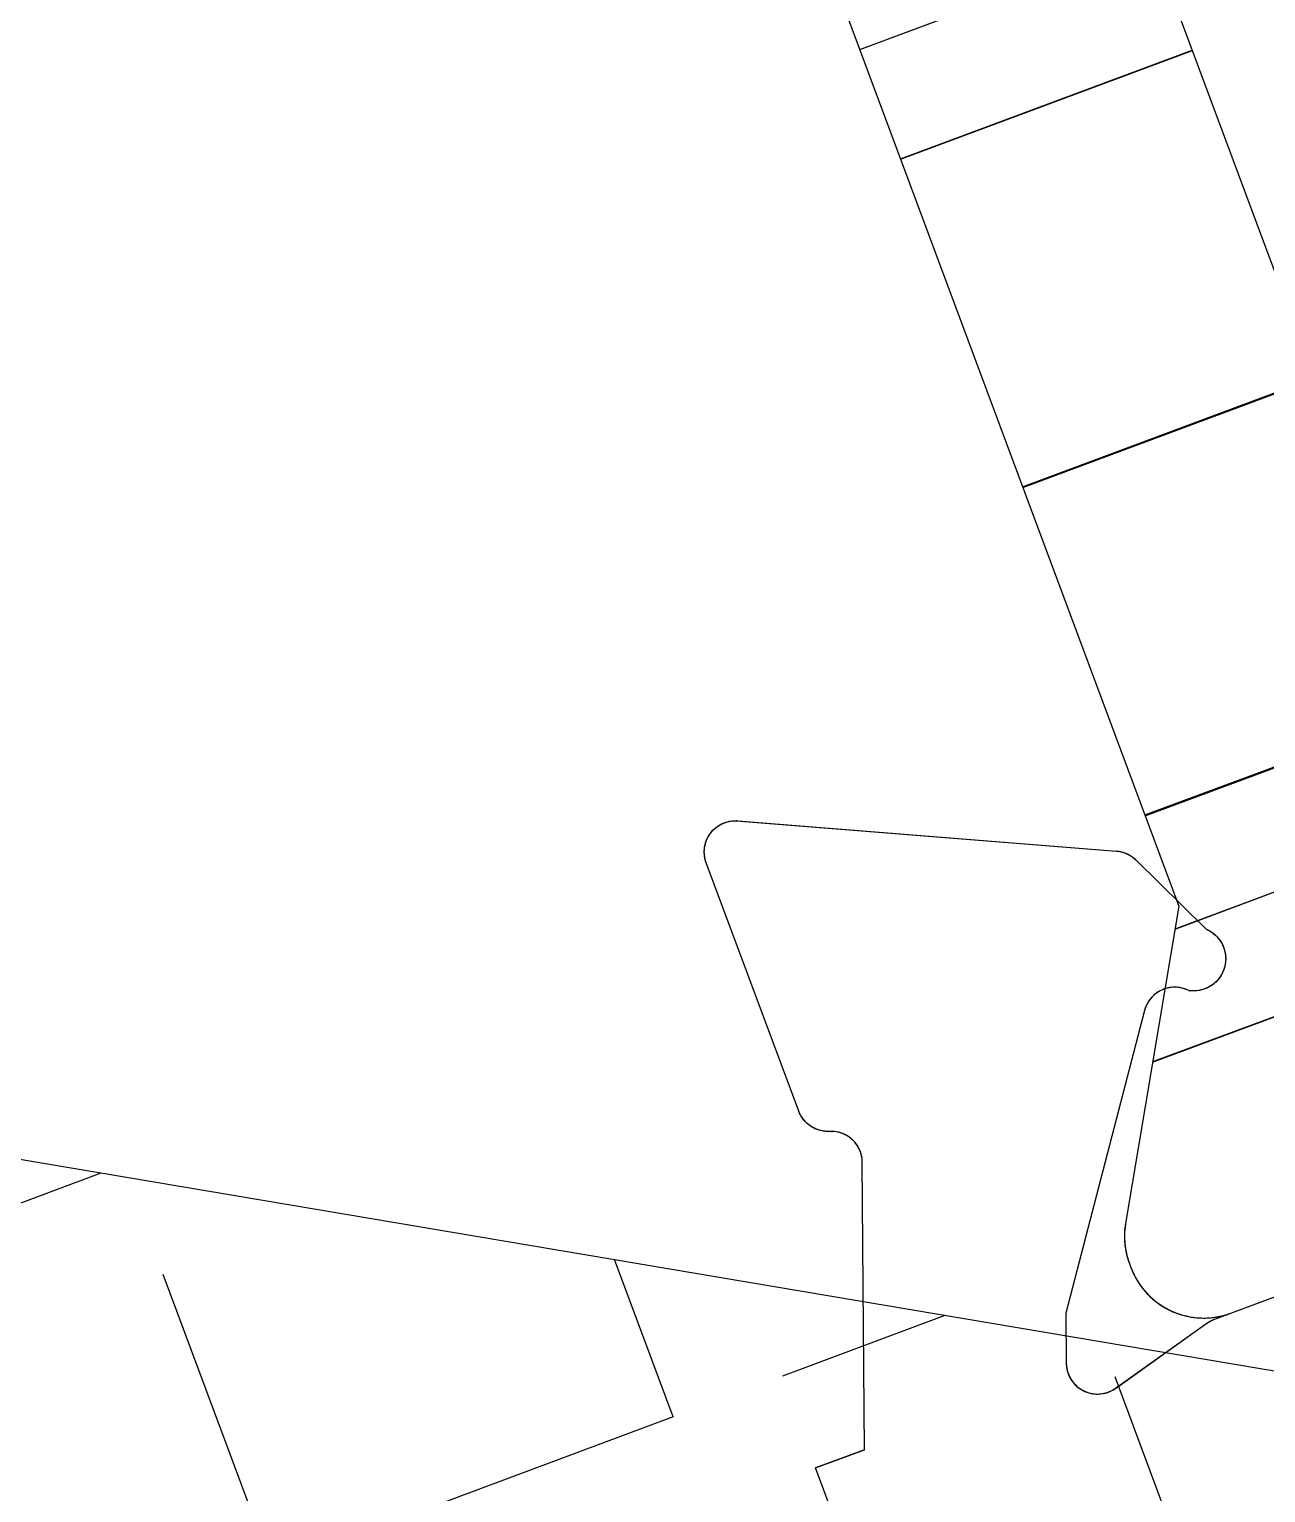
# Model space of a CAD drawing. Extents: x 12199666 to 24617114, y 1197707 to 2548648.
# Drawn here: x 12326513.16 to 12326521.1, y 1252702.95 to 1252712.35 of the extents above; entities that cross this region are included whole.
import ezdxf

# ---------------------------------------------------------------- set-up
doc = ezdxf.new("R2010")
doc.units = 0
doc.header["$LTSCALE"] = 10
doc.header["$MEASUREMENT"] = 0
doc.layers.add('TX-PLAN-T1-F11$0$_EDO-ALUMINIUM-SECTION', color=90, linetype='Continuous', lineweight=30)
for name, color, linetype in [('TX-PLAN-T1-F11$0$F-Alum', 4, 'Continuous'), ('TX-PLAN-T1-F11$0$F_MISC', 8, 'Continuous'), ('TX-PLAN-T1-F11$0$Hatch', 8, 'Continuous'), ('TX-PLAN-T1-F11$0$Hatch @ 1', 8, 'Continuous')]:
    doc.layers.add(name, color=color, linetype=linetype)

# ---------------------------------------------------------------- blocks, each defined once
blk = doc.blocks.new('TX-PLAN-T1-F11$0$A$C455C3A01-flat-3')
at = {"layer": 'TX-PLAN-T1-F11$0$Hatch @ 1'}
h = blk.add_hatch(dxfattribs=at)
h.set_pattern_fill('ACET-2D-M_SYNTHETIC-PISA', color=256, angle=3.877988115356716e-08, pattern_type=2)
h.set_pattern_definition([(90.00000003877987, (-33205.42495895415, -50428.68267056812), (-6.000000000000002, -4.061019290577003e-09), []), (90.00000003877987, (-33204.67495895415, -50428.68267056761), (-6.000000000000002, -4.061019290577003e-09), []), (90.00000003877987, (-33203.92495895415, -50428.6826705671), (-6.000000000000002, -4.061019290577003e-09), []), (90.00000003877987, (-33201.67495895415, -50428.68267056558), (-6.000000000000002, -4.061019290577003e-09), [])])
edge = h.paths.add_edge_path()
edge.add_line((-4.833974595538166, -1.000000003332389), (-6.62320507937693, -2.033012706437148))
edge.add_ellipse((-6.873205079682521, -1.600000004713365), major_axis=(0.0002120284116244875, 0.4999999550418579), ratio=0.9999999999999949, start_angle=180.024296706161, end_angle=210.0242967055074, ccw=False)
edge.add_line((-6.873205079333275, -2.100000004713365), (-6.899999998575367, -2.100000004727917))
edge.add_ellipse((-6.899999998924613, -1.600000004727917), major_axis=(0.0002120284116244875, 0.4999999550418579), ratio=0.9999999999999949, start_angle=90.02429670616112, end_angle=180.0242967061611, ccw=False)
edge.add_line((-7.399999998917338, -1.600000005069887), (-7.400000001085573, 1.599999994927202))
edge.add_ellipse((-6.900000001092849, 1.599999995269172), major_axis=(0.0002120284116244875, 0.4999999550418579), ratio=0.9999999999999949, start_angle=0.024296706161123893, end_angle=90.02429670616112, ccw=False)
edge.add_line((-6.900000001420267, 2.099999995269172), (-6.873205082178174, 2.099999995283724))
edge.add_ellipse((-6.873205081850756, 1.599999995291), major_axis=(0.0002120284116244875, 0.4999999550418579), ratio=0.9999999999999949, start_angle=330.0242967053823, end_angle=360.0242967053273, ccw=False)
edge.add_line((-6.623205082134518, 2.033012697349477), (-4.833974596891494, 0.9999999966676114))
edge.add_line((-4.833974596891494, 0.9999999966676114), (4.833974595538166, 1.000000003208697))
edge.add_line((4.833974595538166, 1.000000003215973), (6.62320507937693, 2.033012706320733))
edge.add_ellipse((6.873205079667969, 1.60000000459695), major_axis=(0.0002120284116244875, 0.4999999550418579), ratio=0.9999999999999949, start_angle=0.024296706161123893, end_angle=30.02429670550748, ccw=False)
edge.add_line((6.873205079333275, 2.10000000459695), (6.899999998575367, 2.100000004618778))
edge.add_ellipse((6.899999998910062, 1.600000004611502), major_axis=(0.0002120284116244875, 0.4999999550418579), ratio=0.9999999999999949, start_angle=270.0242966669742, end_angle=360.024296706161, ccw=False)
edge.add_line((7.399999998917338, 1.600000004953472), (7.400000001085573, -1.599999995043618))
edge.add_ellipse((6.900000001078297, -1.599999995385588), major_axis=(0.0002120284116244875, 0.4999999550418579), ratio=0.9999999999999949, start_angle=180.024296706161, end_angle=270.0242966669742, ccw=False)
edge.add_line((6.900000001420267, -2.099999995385588), (6.873205082178174, -2.09999999540014))
edge.add_ellipse((6.873205081828928, -1.599999995407416), major_axis=(0.0002120284116244875, 0.4999999550418579), ratio=0.9999999999999949, start_angle=150.0242967053824, end_angle=180.0242967053273, ccw=False)
edge.add_line((6.623205082134518, -2.033012697465892), (4.83397459689877, -0.9999999967840267))
edge.add_line((4.833974596891494, -0.9999999967840267), (-4.833974595538166, -1.000000003325113))
at = {"color": 8, "flags": 128}
blk.add_lwpolyline([(-4.833974595538166, -1.000000003376044), (4.833974596891494, -0.9999999968276825)], dxfattribs=at)
blk.add_lwpolyline([(4.833974595538166, 1.000000003172318), (-4.833974596891494, 0.9999999966239557), (-6.623205082134518, 2.033012697283993, 0.01488345138796456), (-6.649409689423919, 2.047119243674388, 0.03657129107553118), (-6.716942894410749, 2.074954865485779, 0.03475147934145148), (-6.784231776131492, 2.092020066840632, 0.02182096224813735), (-6.827454482488974, 2.097902478315518, 0.02280645263826249), (-6.872995399848151, 2.099999951264181, 0.0001048284200683037), (-6.873205082178174, 2.099999995247344), (-6.900000001427543, 2.099999995210965, 0.02269948334755301), (-6.94532885029912, 2.09794105139008, 0.02181961165260334), (-6.988553866365692, 2.092095730760775, 0.03475222994097658), (-7.055858695639472, 2.075087426463142, 0.03657229246194178), (-7.123417309652723, 2.047308285131294, 0.04398758776233343), (-7.198220983416832, 2.001328097518126, 0.05218554550672114), (-7.274851756454154, 1.930886926806124, 0.0824968902556027), (-7.361701898676984, 1.791914970555808, 0.09869862799964313), (-7.399999956905958, 1.600210187018092, 0.0001051280320767257), (-7.400000001085573, 1.599999994890823), (-7.399999998924613, -1.600000005128095, 0.09858998486909597)], format="xyb", dxfattribs=at)
blk = doc.blocks.new('TX-PLAN-T1-F11$0$A$C455C3A01-flat-7')
at = {"layer": 'TX-PLAN-T1-F11$0$Hatch @ 1'}
h = blk.add_hatch(dxfattribs=at)
h.set_pattern_fill('ACET-2D-M_SYNTHETIC-PISA', color=256, angle=3.883087180672344e-08, pattern_type=2)
h.set_pattern_definition([(90.00000003883086, (-33205.42495850848, -50428.68267071641), (-6.000000000000002, -4.06635901923624e-09), []), (90.00000003883086, (-33204.67495850848, -50428.6826707159), (-6.000000000000002, -4.06635901923624e-09), []), (90.00000003883086, (-33203.92495850848, -50428.68267071539), (-6.000000000000002, -4.06635901923624e-09), []), (90.00000003883086, (-33201.67495850848, -50428.68267071386), (-6.000000000000002, -4.06635901923624e-09), [])])
edge = h.paths.add_edge_path()
edge.add_line((-4.833974595509062, -1.000000003303285), (-6.623205079333275, -2.033012706400768))
edge.add_ellipse((-6.873205079624313, -1.600000004691537), major_axis=(0.09602971687854733, 0.490691648061329), ratio=0.9999999999860073, start_angle=191.0729948928688, end_angle=221.0729948922675, ccw=False)
edge.add_line((-6.873205079282343, -2.100000004676986), (-6.899999998524436, -2.100000004691537))
edge.add_ellipse((-6.899999998866406, -1.600000004713365), major_axis=(0.09602971687854733, 0.490691648061329), ratio=0.9999999999860073, start_angle=101.07299489340028, end_angle=191.0729948928688, ccw=False)
edge.add_line((-7.399999998851854, -1.600000005040783), (-7.400000001005537, 1.599999994956306))
edge.add_ellipse((-6.900000001020089, 1.599999995298276), major_axis=(0.09602971687854733, 0.490691648061329), ratio=0.9999999999860073, start_angle=11.072994893702628, end_angle=101.07299489340028, ccw=False)
edge.add_line((-6.900000001347507, 2.099999995298276), (-6.873205082105414, 2.099999995312828))
edge.add_ellipse((-6.873205081777996, 1.599999995312828), major_axis=(0.09602971687854733, 0.490691648061329), ratio=0.9999999999860073, start_angle=341.07299489324885, end_angle=371.0729948937025, ccw=False)
edge.add_line((-6.623205082069035, 2.033012697371305), (-4.833974596847838, 0.9999999966894393))
edge.add_line((-4.833974596847838, 0.9999999966967152), (4.833974595450854, 1.000000003252353))
edge.add_line((4.833974595450854, 1.000000003245077), (6.623205079267791, 2.033012706349837))
edge.add_ellipse((6.873205079544277, 1.600000004626054), major_axis=(0.09602971687854733, 0.490691648061329), ratio=0.9999999999860073, start_angle=11.072994893702628, end_angle=41.072994892572694, ccw=False)
edge.add_line((6.873205079216859, 2.100000004626054), (6.899999998458952, 2.100000004647882))
edge.add_ellipse((6.89999999878637, 1.600000004647882), major_axis=(0.09602971687854733, 0.490691648061329), ratio=0.9999999999860073, start_angle=281.07299485421345, end_angle=371.0729948937025, ccw=False)
edge.add_line((7.399999998793646, 1.600000004989852), (7.40000000094733, -1.599999995007238))
edge.add_ellipse((6.900000000940054, -1.599999995356484), major_axis=(0.09602971687854733, 0.490691648061329), ratio=0.9999999999860073, start_angle=191.0729948928688, end_angle=281.07299485421345, ccw=False)
edge.add_line((6.900000001282024, -2.099999995341932), (6.873205082039931, -2.099999995356484))
edge.add_ellipse((6.873205081697961, -1.599999995378312), major_axis=(0.09602971687854733, 0.490691648061329), ratio=0.9999999999860073, start_angle=161.07299489211, end_angle=191.0729948928688, ccw=False)
edge.add_line((6.623205082003551, -2.033012697422237), (4.833974596796907, -0.999999996747647))
edge.add_line((4.833974596789631, -0.9999999967549229), (-4.833974595509062, -1.000000003310561))
at = {"color": 8, "flags": 128}
blk.add_lwpolyline([(-4.833974595523614, -1.000000003317837), (4.833974596782355, -0.9999999967694748)], dxfattribs=at)
blk.add_lwpolyline([(4.833974595450854, 1.000000003230525), (-4.833974596855114, 0.9999999966821633), (-6.623205082076311, 2.033012697356753, 0.003228324131031072), (-6.628817371456535, 2.036204817646649, 0.03475147935317766), (-6.691588599613169, 2.065849169826834, 0.02182096239772175), (-6.732882833595795, 2.079905888851499, 0.02280645303967752), (-6.777177667667274, 2.090692094017868, 0.02280395189214688), (-6.822265851478733, 2.097398421938124, 0.0218209627677004), (-6.865812588453991, 2.099945343368745, 0.003696398265047463), (-6.873205082119966, 2.099999995312828), (-6.900000001376611, 2.099999995291, 0.03105091864805178), (-6.961922499067441, 2.096150783094345, 0.03657229244787204), (-7.033552575718204, 2.081833690455824, 0.04398758774384742), (-7.115781530133972, 2.05104138108436, 0.05218554549813796), (-7.204491500306176, 1.996591632698255, 0.08249689020261154), (-7.316364882863127, 1.876839813907281, 0.09869862791611704), (-7.390692001819843, 1.696027909754775, 0.04835176405450534), (-7.400000001005537, 1.599999994941754), (-7.39999999885913, -1.600000005069887, 0.05010523084630907)], format="xyb", dxfattribs=at)
blk = doc.blocks.new('TX-PLAN-T1-F11$0$A$C455C3A01-flat-11')
at = {"layer": 'TX-PLAN-T1-F11$0$Hatch @ 1'}
h = blk.add_hatch(dxfattribs=at)
h.set_pattern_fill('ACET-2D-M_SYNTHETIC-PISA', color=256, angle=3.897498910053585e-08, pattern_type=2)
h.set_pattern_definition([(90.00000003897499, (-33205.42495845535, -50428.6826705679), (-6.000000000000002, -4.081450946943785e-09), []), (90.00000003897499, (-33204.67495845535, -50428.68267056739), (-6.000000000000002, -4.081450946943785e-09), []), (90.00000003897499, (-33203.92495845535, -50428.68267056688), (-6.000000000000002, -4.081450946943785e-09), []), (90.00000003897499, (-33201.67495845535, -50428.68267056535), (-6.000000000000002, -4.081450946943785e-09), [])])
edge = h.paths.add_edge_path()
edge.add_line((-4.833974595465406, -1.000000003346941), (-6.623205079275067, -2.033012706458976))
edge.add_ellipse((-6.873205079551553, -1.600000004735193), major_axis=(-3.901019226759672e-06, 0.4999999999854481), ratio=0.9999999999848833, start_angle=179.9995530153119, end_angle=209.9995530150332, ccw=False)
edge.add_line((-6.873205079216859, -2.100000004735193), (-6.899999998458952, -2.100000004757021))
edge.add_ellipse((-6.899999998793646, -1.600000004749745), major_axis=(-3.901019226759672e-06, 0.4999999999854481), ratio=0.9999999999848833, start_angle=89.9995530153119, end_angle=179.9995530153119, ccw=False)
edge.add_line((-7.399999998793646, -1.600000005091715), (-7.400000000969158, 1.599999994905374))
edge.add_ellipse((-6.900000000969158, 1.599999995247344), major_axis=(-3.901019226759672e-06, 0.4999999999854481), ratio=0.9999999999848833, start_angle=359.9995530153119, end_angle=449.9995530153119, ccw=False)
edge.add_line((-6.900000001318404, 2.099999995247344), (-6.873205082076311, 2.099999995261896))
edge.add_ellipse((-6.873205081727065, 1.599999995269172), major_axis=(-3.901019226759672e-06, 0.4999999999854481), ratio=0.9999999999848833, start_angle=329.9995530152972, end_angle=359.9995530153119, ccw=False)
edge.add_line((-6.623205082039931, 2.033012697327649), (-4.83397459682601, 0.9999999966530595))
edge.add_line((-4.83397459682601, 0.9999999966530595), (4.83397459545813, 1.000000003230525))
edge.add_line((4.833974595465406, 1.000000003230525), (6.623205079275067, 2.033012706342561))
edge.add_ellipse((6.873205079566105, 1.600000004618778), major_axis=(-3.901019226759672e-06, 0.4999999999854481), ratio=0.9999999999848833, start_angle=359.9995530153119, end_angle=389.9995530157552, ccw=False)
edge.add_line((6.873205079224135, 2.100000004618778), (6.899999998466228, 2.100000004640606))
edge.add_ellipse((6.899999998808198, 1.60000000463333), major_axis=(-3.901019226759672e-06, 0.4999999999854481), ratio=0.9999999999848833, start_angle=269.999552976125, end_angle=359.9995530153119, ccw=False)
edge.add_line((7.399999998800922, 1.6000000049753), (7.400000000976434, -1.59999999502179))
edge.add_ellipse((6.900000000983709, -1.59999999536376), major_axis=(-3.901019226759672e-06, 0.4999999999854481), ratio=0.9999999999848833, start_angle=179.9995530153119, end_angle=269.999552976125, ccw=False)
edge.add_line((6.900000001325679, -2.09999999536376), (6.873205082083587, -2.099999995385588))
edge.add_ellipse((6.873205081741617, -1.599999995385588), major_axis=(-3.901019226759672e-06, 0.4999999999854481), ratio=0.9999999999848833, start_angle=149.9995530145751, end_angle=179.9995530153119, ccw=False)
edge.add_line((6.623205082039931, -2.033012697444065), (4.83397459682601, -0.9999999967694748))
edge.add_line((4.83397459682601, -0.9999999967694748), (-4.83397459545813, -1.000000003346941))
at = {"color": 8, "flags": 128}
blk.add_lwpolyline([(-4.833974595465406, -1.000000003390596), (4.83397459682601, -0.9999999968131306)], dxfattribs=at)
blk.add_lwpolyline([(4.833974595465406, 1.000000003186869), (-4.83397459682601, 0.9999999966094038), (-6.623205082025379, 2.033012697269442, 0.01499144065762038), (-6.649602802579466, 2.047215849976055, 0.03657129118726868), (-6.717148022340552, 2.075022304386948, 0.03475147922751571), (-6.784444267541403, 2.092058444854047, 0.02182096236737266), (-6.827669510239502, 2.097922189663223, 0.02280332763469329), (-6.873205082069035, 2.099999995225517), (-6.900000001296576, 2.099999995196413, 4.658767007316934e-06), (-6.900006248382851, 2.099999995152757, 0.02280395176035555), (-6.945543036155868, 2.097921507025603, 0.02182096247019134), (-6.988768190953124, 2.092057114285126, 0.034751479232456), (-7.056064180775138, 2.075019965064712, 0.0365712913126145), (-7.123608983725717, 2.047212498175213, 0.04398833936005513), (-7.198394149330852, 2.001199362355692, 0.05218479354723013), (-7.274993524042657, 1.930726253056491, 0.08249890374965518), (-7.361785635352135, 1.791713395512488, 0.09869454678752547), (-7.400000000961882, 1.599999994861719), (-7.39999999878637, -1.600000005149923, 2.536381218064446e-06)], format="xyb", dxfattribs=at)
blk = doc.blocks.new('TX-PLAN-T1-F11$0$A$C455C3A01-flat-12')
at = {"layer": 'TX-PLAN-T1-F11$0$Hatch @ 1'}
h = blk.add_hatch(dxfattribs=at)
h.set_pattern_fill('ACET-2D-M_SYNTHETIC-PISA', color=256, angle=3.902684486345635e-08, pattern_type=2)
h.set_pattern_definition([(90.00000003902684, (-33205.42495895736, -50428.68267052685), (-6.000000000000002, -4.086881269801832e-09), []), (90.00000003902684, (-33204.67495895736, -50428.68267052634), (-6.000000000000002, -4.086881269801832e-09), []), (90.00000003902684, (-33203.92495895736, -50428.68267052584), (-6.000000000000002, -4.086881269801832e-09), []), (90.00000003902684, (-33201.67495895736, -50428.6826705243), (-6.000000000000002, -4.086881269801832e-09), [])])
edge = h.paths.add_edge_path()
edge.add_line((-4.83397459556727, -1.000000003332389), (-6.623205079406034, -2.033012706437148))
edge.add_ellipse((-6.873205079711624, -1.600000004727917), major_axis=(-0.4639863081902149, 0.1863241954488331), ratio=0.9999999999994007, start_angle=111.8790434517233, end_angle=141.8790434522037, ccw=False)
edge.add_line((-6.873205079355102, -2.100000004713365), (-6.899999998597195, -2.100000004735193))
edge.add_ellipse((-6.899999998953717, -1.600000004742469), major_axis=(-0.4639863081902149, 0.1863241954488331), ratio=0.9999999999994007, start_angle=21.879043451747123, end_angle=111.8790434517233, ccw=False)
edge.add_line((-7.399999998939165, -1.600000005077163), (-7.400000001121953, 1.599999994919926))
edge.add_ellipse((-6.900000001136505, 1.599999995261896), major_axis=(-0.4639863081902149, 0.1863241954488331), ratio=0.9999999999994007, start_angle=291.8790434517233, end_angle=381.879043451747, ccw=False)
edge.add_line((-6.900000001456647, 2.099999995261896), (-6.873205082214554, 2.099999995276448))
edge.add_ellipse((-6.873205081894412, 1.599999995283724), major_axis=(-0.4639863081902149, 0.1863241954488331), ratio=0.9999999999994007, start_angle=261.87904345137827, end_angle=291.8790434517233, ccw=False)
edge.add_line((-6.623205082170898, 2.033012697342201), (-4.833974596927874, 0.9999999966676114))
edge.add_line((-4.833974596927874, 0.9999999966676114), (4.833974595501786, 1.000000003252353))
edge.add_line((4.833974595501786, 1.000000003259629), (6.623205079340551, 2.033012706371665))
edge.add_ellipse((6.873205079631589, 1.600000004647882), major_axis=(-0.4639863081902149, 0.1863241954488331), ratio=0.9999999999994007, start_angle=291.8790434517233, end_angle=321.8790434517868, ccw=False)
edge.add_line((6.873205079296895, 2.100000004647882), (6.899999998538988, 2.10000000466971))
edge.add_ellipse((6.899999998873682, 1.600000004662434), major_axis=(-0.4639863081902149, 0.1863241954488331), ratio=0.9999999999994007, start_angle=201.8790434125602, end_angle=291.8790434517233, ccw=False)
edge.add_line((7.399999998880958, 1.600000005004404), (7.400000001063745, -1.599999994992686))
edge.add_ellipse((6.900000001049193, -1.599999995341932), major_axis=(-0.4639863081902149, 0.1863241954488331), ratio=0.9999999999994007, start_angle=111.8790434517233, end_angle=201.8790434125602, ccw=False)
edge.add_line((6.900000001398439, -2.09999999532738), (6.873205082156346, -2.099999995349208))
edge.add_ellipse((6.873205081799824, -1.59999999536376), major_axis=(-0.4639863081902149, 0.1863241954488331), ratio=0.9999999999994007, start_angle=81.87904345096138, end_angle=111.8790434517233, ccw=False)
edge.add_line((6.62320508211269, -2.033012697407685), (4.833974596869666, -0.999999996740371))
edge.add_line((4.833974596869666, -0.999999996740371), (-4.833974595559994, -1.000000003325113))
at = {"color": 8, "flags": 128}
blk.add_lwpolyline([(-4.833974595574546, -1.000000003339665), (4.833974596855114, -0.9999999967549229)], dxfattribs=at)
blk.add_lwpolyline([(4.833974595487234, 1.000000003237801), (-4.833974596942426, 0.9999999966676114), (-6.623205082214554, 2.033012697334925, 0.03544945059595173), (-6.686881359557447, 2.063986493449192, 0.09575615220745022), (-6.873205082229106, 2.099999995283724), (-6.900000001507578, 2.099999995247344, 0.00291492608712481), (-6.905829706505756, 2.099966008623596, 0.08249638682187237), (-7.067167566041462, 2.071227122280106, 0.05218479353492291), (-7.161108993233938, 2.026406015676912, 0.04398833919090523), (-7.231676119321492, 1.974153643684986, 0.03657129109491938), (-7.282650773217028, 1.92183595757524, 0.03475147930612449), (-7.323538120239391, 1.865735694176692, 0.02182096228055723), (-7.345087627902103, 1.827809135815187, 0.02280645287404605), (-7.363987183736754, 1.786322013285826, 0.02280395155609901), (-7.379027950089949, 1.743290693280869, 0.02182096211280632), (-7.389694068602694, 1.700993659986125, 0.03475147912243394), (-7.398962339750142, 1.632196030295745, 0.01611055673912897), (-7.400000001136505, 1.599999994905374), (-7.399999998982821, -1.600000005113543, 0.0204495135880163)], format="xyb", dxfattribs=at)
blk = doc.blocks.new('TX-PLAN-T1-F11$0$A$C31F16DB5')
at = {"layer": 'TX-PLAN-T1-F11$0$F-Alum'}
for p, q in [((-243.346605087092, 352.9826327293003), (-243.5142918179481, 353.2728874408085)), ((-243.3466050891875, 352.9826327279325), (-243.5142918200436, 353.2728874396735))]:
    blk.add_line(p, q, dxfattribs=at)
blk.add_lwpolyline([(-243.5142918209749, 353.2728874390768), (-243.3466050903517, 352.9826327278743), (-241.5287835327181, 353.3036871558315, 0.09042479963819017), (-241.4615087254642, 353.3286393782064, 0.08249638684728511), (-241.4113789113908, 353.3708760245672, 0.05218730021225484), (-241.3878092446103, 353.4051989641039, 0.04398833915607414), (-241.3738236314821, 353.4374170858528, 0.03657129099841951), (-241.3666370140127, 353.4657374217959, 0.03475147909933694), (-241.3637010580132, 353.4933494212482, 0.02182096242517818), (-241.3638263199682, 353.5107974334269, 0.02280395177520047), (-241.3655815801321, 353.5289464313273, 0.008199721030765257), (-241.3666163244488, 353.535423636672), (-241.369685655387, 353.5528022983954, -0.008197884660471841), (-241.3707201917859, 353.5592780491888, -0.02280645333895119), (-241.372475686876, 353.577429031694, -0.02182096248659486), (-241.3726009024977, 353.5948770441637, -0.03475147944360003), (-241.3696648733894, 353.6224890358017, -0.03657129110440063), (-241.3624781807157, 353.6508093526963, -0.04398833919475374), (-241.3484924819059, 353.6830274373087, -0.05218479379952305), (-241.3249240216537, 353.7173487924329, -0.08249638668467076), (-241.2747945179435, 353.7595858070445, -0.002914929769674215), (-241.2727821750304, 353.7607640833476), (-239.7984519963356, 354.612518045923, -0.09575615207576031), (-239.7267117904703, 354.6373273821546, -0.09869862810394282), (-239.6486317775416, 354.6330488281264, -0.08249638669839479), (-239.5886746944598, 354.6065520218863, -0.05218479361514464), (-239.5564326359163, 354.580210469011, -0.0439883394988709), (-239.5339787839184, 354.5532025206076, -0.03657129109421047), (-239.5191437962203, 354.5280308692772, -0.03475398212233146), (-239.5085870227049, 354.5023460936818, -0.02181846057225409), (-239.503818366371, 354.4855639898333, -0.02280645300429013), (-239.5004170433822, 354.4676483282556, -0.01361792043321869), (-239.4991695679928, 354.456827683246), (-239.2859171285963, 352.0271559148414, -0.009183178579747167), (-239.2854093438218, 352.0198275619068, -0.02182096207530607), (-239.2852840818668, 352.0023795498009, -0.03475147885356218), (-239.2882200376334, 351.9747675503049, -0.03657129099351354), (-239.2954066551029, 351.9464472143909, -0.04398833927272496), (-239.3093922684639, 351.9142290925984, -0.02828754523387425), (-239.3212887555565, 351.8949995962203), (-239.6838928173966, 351.3768394198005, -0.02299325779834277), (-239.6890749283339, 351.3585178954554, -0.0439883392939321), (-239.7035589562001, 351.3251511662411, -0.05218730062407019), (-239.7279686880502, 351.2896045382977, -0.08249638659494564), (-239.7798853678833, 351.2458619598647, -0.09869610360641042), (-239.8562651322427, 351.2189484143191, -0.09869862802185071), (-239.9371286415699, 351.2233788998738, -0.08249890392663378), (-239.9992250599171, 351.2508209673861, -0.05218479339078182), (-240.032616438737, 351.2781016553809, -0.04398833932009662), (-240.0558706709853, 351.3060724681591, -0.03657129094663593), (-240.0712344401254, 351.3321415010751, -0.03475147912503285), (-240.082166827211, 351.3587399729322, -0.02182096215954326), (-240.0871060874051, 351.3761223186475, -0.02280395191154215), (-240.0906283212098, 351.3946746121537, -0.02280645317532762), (-240.0924463976844, 351.4134726565562, -0.007151789430430804), (-240.0926626628934, 351.4193937987902, 0.0322323098636646), (-240.0865434568113, 351.4444155061237, 0.03475147907698761), (-240.0836075008119, 351.4720275055906, 0.02182096255244789), (-240.0837327627669, 351.4894755177256, 0.02280395175900162), (-240.0854880229308, 351.5076245156697, 0.02280645302528524), (-240.0888893459196, 351.5255401772765, 0.02181846057674742), (-240.0936580022535, 351.5423222810814, 0.03475398214153423), (-240.1042147757689, 351.5680070566477, 0.03657129111041967), (-240.119049763467, 351.5931787080508, 0.04398833947937228), (-240.1415036156977, 351.6201866563815, 0.05218479360965077), (-240.1737456740084, 351.6465282092859, 0.0824963867176523), (-240.2337027570902, 351.6730250154969, 0.04115197832207823), (-240.2660991020239, 351.6785608842792), (-242.2675058249588, 351.853098120092), (-242.5828703860025, 351.7974000300919, 0.0904266514150837), (-242.6501464568282, 351.772447057886, 0.08249638679892307), (-242.7002759605384, 351.7302100432453, 0.05218479355241196), (-242.7238444207906, 351.6958886881648, 0.04398833918617257), (-242.7378301196004, 351.6636706035524, 0.03657129112562568), (-242.7450168122741, 351.6353502866286, 0.03475147935753965), (-242.7479528413824, 351.6077382949325, 0.02182096214072313), (-242.7478276257607, 351.5902902824919, 0.02280645292664427), (-242.7460721306707, 351.5721393000449, 0.02280395137710266), (-242.7426711383014, 351.5542256092622, 0.02182096237922828), (-242.7379018963984, 351.5374415946017, 0.03475147879590992), (-242.7273458213749, 351.5117586891893, 0.03657129097297641), (-242.7125109002664, 351.4865869984378, 0.04398833944081049), (-242.6900571197475, 351.4595789905461, 0.001044019748458897), (-242.6894676081574, 351.4589873424147), (-242.1801522277965, 350.9499563385207, -0.001043355610910179), (-242.1795630898996, 350.9493650671529, -0.04398833949654677), (-242.1571092379018, 350.9223571188077, -0.02044935022268635), (-242.1483569374977, 350.9085438596549), (-240.2969975559245, 347.7039623401533, 0.02044951264935528)], format="xyb", dxfattribs=at)
blk.add_lwpolyline([(-230.0547611694055, 323.978224132984), (-246.111949040016, 351.7721619853573), (-243.5142918174824, 353.2728874415507), (-243.3466050863935, 352.9826327294168)], dxfattribs=at)
at = {"layer": 'TX-PLAN-T1-F11$0$F-Alum', "flags": 128}
for points in [[(-243.3466050863935, 352.9826327292421), (-241.5287835285271, 353.3036871571849, 0.007804942863163478), (-241.522652809901, 353.3048688974695, 0.03475147954296792), (-241.4959323456715, 353.3124226476239, 0.02182096246988041), (-241.4797849419265, 353.31903401406, 0.02280395130406324), (-241.4635937064158, 353.3274191771516, 0.02280645284792555), (-241.4482317922375, 353.3372452406211, 0.02181846145208325), (-241.4344309644512, 353.3479183958725, 0.03475398230073164), (-241.414521949293, 353.3672777418569, 0.03657129124875758), (-241.3966817666515, 353.3904168165782, 0.0439883387425107), (-241.3799734196364, 353.421310762441, 0.05218479356428356), (-241.3675272820255, 353.4610413726359, 0.08249638679636441), (-241.3652541010379, 353.5265529380877, 0.01121976629035869), (-241.3666163202579, 353.5354236380253), (-241.3696856514289, 353.5528022997196, -0.01121910514405801), (-241.3710478019639, 353.5616724733873, -0.08249689015962128), (-241.3687747157383, 353.6271844370231, -0.05218554575198808), (-241.3563283657859, 353.6669156061134, -0.04398758775981203), (-241.33962027698, 353.6978090121002, -0.03657229268219876), (-241.3217795760575, 353.720948694684, -0.03475223038634113), (-241.3018715653307, 353.7403070700993, -0.02181961193776873), (-241.2880700248497, 353.750980806336, -0.02269948354705315), (-241.2727821710723, 353.76076408473), (-239.7984519923775, 354.6125180473491, -0.0001048804753503354), (-239.7983793592284, 354.6125599888501, -0.02280645349606008), (-239.7821863693389, 354.6209461086282, -0.02182096281117491), (-239.7660389478988, 354.6275574322963, -0.0347514795842322), (-239.7393184636458, 354.6351111114809, -0.03657129104806724), (-239.7103582310228, 354.6389832976447, -0.04398833899611197), (-239.6752493981476, 354.6379960813965, -0.05218479363533825), (-239.634621226156, 354.6288977639224, -0.08249638687109309), (-239.5767588116432, 354.598093972937, -0.0986986280114921), (-239.5251841707359, 354.5393159933765, -0.09869862815205552), (-239.5000895645207, 354.465254835045, -0.01059771562355322), (-239.4991695640347, 354.456827684643), (-239.2859171246382, 352.0271559161947, -0.07183586713311646), (-239.2891103056463, 351.9700715011013, -0.05218479367519042), (-239.30155644349, 351.9303408909063, -0.0439883389189067), (-239.3182647905051, 351.8994469450727, -0.006722844005339227), (-239.3212887515983, 351.894999597559), (-239.6838928134384, 351.3768394211538, -0.04457713192855025), (-239.6954442571587, 351.3418364775889, -0.04398833935591786), (-239.7127482375799, 351.3098411976707, -0.03657129110919694), (-239.7312244024797, 351.2858772411591, -0.03475398263505305), (-239.7518431513308, 351.2658277564506, -0.02181846138507043), (-239.7661359630729, 351.2547741153712, -0.02280645283546413), (-239.7820455121546, 351.2445977638008, -0.02280395206269938), (-239.7988139467052, 351.2359136792829, -0.02182096252618102), (-239.8155369871965, 351.2290666250801, -0.0347514789021684), (-239.8432100055943, 351.2212435923166, -0.03657129109062664), (-239.8732026269863, 351.2172332876244, -0.04398833956693046), (-239.9095630526281, 351.2182556004873, -0.05218730037792885), (-239.9516415609251, 351.2276788114859, -0.08249638656431851), (-240.0115664705372, 351.2595811629317, -0.09869610375633911), (-240.0649782062246, 351.3204531091787, -0.09869862815278321), (-240.0909676101728, 351.3971543948164, -0.02693974867767754), (-240.0926626589353, 351.4193938001581, 0.02625242346165673), (-240.0874337248242, 351.4397194569201, 0.08249638700502979), (-240.0851605440694, 351.5052310223864, 0.09869862816596854), (-240.1102551502845, 351.5792921807324, 0.09869862801881459), (-240.1618297911918, 351.6380701602493, 0.08249638677211367), (-240.2196922057046, 351.6688739513074, 0.05218479350587792), (-240.2603203776962, 351.6779722687379, 0.007261157311585326), (-240.2660990980658, 351.6785608855744), (-242.2675058210007, 351.8530981214744), (-242.5828703820443, 351.7974000314598, 0.007804281025026713), (-242.5890005812253, 351.7962183997033, 0.03475147961028886), (-242.6157210654783, 351.7886647205041, 0.02182096283754265), (-242.6318684869184, 351.7820533968652, 0.02280645348365234), (-242.6480614768079, 351.7736672770579, 0.02280395203132815), (-242.6634216848033, 351.7638422540649, 0.02182096214739923), (-242.6772240681312, 351.7531678440746, 0.0347514791078847), (-242.6971316073759, 351.7338098422651, 0.03657129093147239), (-242.7149718514847, 351.7106708148522, 0.04398833893684607), (-242.7316802804562, 351.6797769133873, 0.05218479368596282), (-242.7441265235393, 351.6400463361961, 0.08249890381215041), (-242.746399619311, 351.5745327935902, 0.09869862796905751), (-242.7213044687378, 351.5004718195732, 0.065647832614574), (-242.6894676041993, 351.4589873437244), (-242.1801522236055, 350.9499563398886, -0.06554346297099732), (-242.1483569333068, 350.9085438609936), (-242.1483569333068, 350.9085438609936), (-240.2969975519663, 347.703962341463, 0.09858998490571562)], [(-243.3466050873249, 352.982632729213), (-241.5287835294585, 353.3036871571558, 0.01615214946823042), (-241.5161412648595, 353.30634363626, 0.02280395150700129), (-241.4986431795842, 353.3114704362551, 0.02280645272094199), (-241.481682905156, 353.3181703631008, 0.02181846156720236), (-241.4660924423224, 353.3260008520911, 0.03475398207072241), (-241.4428423595818, 353.3411859374783, 0.03657129116107443), (-241.4208984032011, 353.3604771707787, 0.04398833948709856), (-241.3985791349987, 353.3875964445351, 0.05218479369243118), (-241.3787495872675, 353.4242054157539, 0.08249638693578959), (-241.3639636909793, 353.4880670618031, 0.05949839764227073), (-241.3666163211892, 353.5354236381127), (-241.3696856523602, 353.5528022997487, -0.05949773234936055), (-241.3723383158649, 353.6001583463976, -0.08249689008694014), (-241.3575524361077, 353.6640204013265, -0.05218554575047832), (-241.3377225733566, 353.7006298803926, -0.04398758772555024), (-241.3154036618507, 353.7277486738194, -0.03657229215635489), (-241.2934590805526, 353.7470404043734, -0.03105091859542079), (-241.2727821720036, 353.7607640847446), (-239.7984519933088, 354.6125180472764, -0.003696398787374085), (-239.7958806356619, 354.6139783321878, -0.02182096211269375), (-239.7802884056437, 354.6218097545525, -0.02280395241144955), (-239.7633300050366, 354.6285089870535, -0.02280645308467382), (-239.7458300147409, 354.6336363899927, -0.02182096265438189), (-239.7287148758041, 354.6370306260242, -0.03475147881119436), (-239.701042053217, 354.639323494589, -0.03657129136629538), (-239.6718765303231, 354.6375738752276, -0.04398833871528798), (-239.6376076451706, 354.6298765863785, -0.05218479334700167), (-239.599476161573, 354.6131607943562, -0.08249638666745342), (-239.5485895857419, 354.5718390208667, -0.09869862806726253), (-239.5092353021464, 354.5042665796382, -0.06084319066107486), (-239.4991695651988, 354.4568276845994), (-239.2859171255695, 352.0271559161074, -0.03762946727142721), (-239.2855467150657, 351.9970971901084, -0.08249638674937795), (-239.300332611354, 351.9332355441029, -0.05218479345301871), (-239.3201621588523, 351.8966265729132, -0.002473707252987874), (-239.3212887525297, 351.8949995975299), (-239.6838928143698, 351.3768394211538, -0.04064153510674347), (-239.6941767965181, 351.3448343220543, -0.05218479358667247), (-239.7147132450918, 351.30692028256, -0.04398833944408474), (-239.7378281698766, 351.2788342373851, -0.03657129140492497), (-239.7605544032267, 351.2588552935513, -0.03475398207362577), (-239.7846333248744, 351.2431288771795, -0.02181846055842815), (-239.800779570287, 351.2350192401091, -0.02280645335023772), (-239.8183444590977, 351.2280804684733, -0.02280395120061016), (-239.8364663314278, 351.2227709038589, -0.02182096296882298), (-239.8541915960814, 351.2192556200926, -0.0347514793127274), (-239.8828509169834, 351.2168809372843, -0.03657129070085148), (-239.9130561625789, 351.2186928484762, -0.04398833936945438), (-239.9485467157065, 351.2266644427464, -0.05218730066011872), (-239.9880393894127, 351.243977053603, -0.08249638685126975), (-240.0407396994269, 351.2867722885157, -0.09869610364672385), (-240.0814957322291, 351.3567519508533, -0.07725735392714227), (-240.0926626598666, 351.4193938001872, 0.06042071896274417), (-240.0838701340108, 351.4667451460291, 0.09869862808892886), (-240.094306281695, 351.544242767096, 0.09869862806372934), (-240.1336605652905, 351.61181520831, 0.08249638655203571), (-240.1845471411216, 351.6531369817849, 0.05218479372410045), (-240.2226786247193, 351.6698527737926, 0.04398833947894604), (-240.2569475098717, 351.6775500626418, 0.01151057969701338), (-240.2660990989971, 351.6785608856035), (-242.267505821932, 351.853098121489), (-242.5828703832085, 351.7974000314307, 0.01615148483043999), (-242.5955121320876, 351.7947436782588, 0.0228064530801229), (-242.6130121226161, 351.7896162753632, 0.0228039523940141), (-242.6299705232232, 351.7829170428331, 0.0218209620556944), (-242.6455627532414, 351.7750856204539, 0.03475147928270983), (-242.668811129799, 351.7599015715705, 0.03657129134747304), (-242.6907551374024, 351.7406103964777, 0.04398833967663223), (-242.7130744775495, 351.7134911819185, 0.0521847933694177), (-242.7329041223711, 351.6768822633194, 0.08249890388336835), (-242.7476903138886, 351.6130186605033, 0.09869862798874343), (-242.7372535967006, 351.5355211161541, 0.09869610364077318), (-242.6979001417494, 351.4679504621772, 0.01538652402664386), (-242.6894676051306, 351.4589873437826), (-242.1801522247697, 350.9499563398595, -0.01538586211432919), (-242.1717200397252, 350.940993618965, -0.0501070720665376), (-242.1483569342381, 350.9085438609354), (-240.2969975528977, 347.703962341463, 0.05010523124678296)], [(-243.3466050891875, 352.9826327278161), (-241.5287835313211, 353.3036871557588, 0.007912912185049081), (-241.5225682714226, 353.3048865839255, 0.03475147901341105), (-241.4958510719443, 353.3124518728318, 0.02182096274627287), (-241.4797065247985, 353.3190702120946, 0.02280395164934865), (-241.4635189118999, 353.327462366683, 0.02280645295655099), (-241.4481612429227, 353.3372950634975, 0.02181846119884645), (-241.4343650254159, 353.3479741777292, 0.03475398232591691), (-241.4144643728359, 353.3673421198064, 0.03657129100792378), (-241.3966341846826, 353.3904888968273, 0.04398833931104196), (-241.3799391809589, 353.421390055405, 0.05218479381509054), (-241.3675102025009, 353.461126036872, 0.08249638695908745), (-241.3652653134632, 353.5266385779132, 0.01111179009147356), (-241.3666163230519, 353.5354236366866), (-241.3696856542228, 353.5528022982935, -0.01110995242284384), (-241.3710364728904, 353.5615859000709, -0.0824989038524985), (-241.3687916700001, 353.6271004182227, -0.05218479350455957), (-241.3563625860697, 353.6668363667586, -0.04398833881766034), (-241.3396675003896, 353.6977374810112, -0.03657129108573449), (-241.321837250769, 353.7208842107675, -0.03475147971501359), (-241.301938073404, 353.7402508079713, -0.0218209626932888), (-241.2881403010542, 353.7509311776839, -0.02280395160620044), (-241.2727843375615, 353.7607628331925), (-241.2727821738663, 353.7607640833185), (-239.7984519951715, 354.6125180459521, -0.02280332780061564), (-239.7822647920548, 354.6209099080179, -0.02182096263959344), (-239.7661202274467, 354.6275282043962, -0.03475147918066002), (-239.7394030077121, 354.6350934224492, -0.03657129103790793), (-239.7104444500728, 354.6389781149364, -0.04398833911438259), (-239.6753351939115, 354.6380060608089, -0.05218479354859937), (-239.6347030966281, 354.6289252898887, -0.08249638684980622), (-239.5768273846916, 354.5981464901006, -0.09869862797172796), (-239.5252273647784, 354.539390789042, -0.09869862808656865), (-239.5001007769461, 354.4653404749288, -0.01070569221079273), (-239.4991695668286, 354.4568276832315), (-239.2859171271994, 352.0271559147686, -0.07172734603275195), (-239.2890932261216, 351.9701561654392, -0.05218479376520158), (-239.3015222048125, 351.930420183885, -0.0439883394188332), (-239.3182172083034, 351.8995190252781, -0.006830816258417752), (-239.3212887543923, 351.8949995961329), (-239.6838928162324, 351.3768394197132, -0.04446895318925505), (-239.6954087977501, 351.3419185973062, -0.04398833957986016), (-239.712698959207, 351.3099158475407, -0.0365712916700958), (-239.7311647733877, 351.2859439141494, -0.03475398193551472), (-239.7517748618702, 351.2658855269574, -0.02181846088305199), (-239.7660628987214, 351.2548257143817, -0.02280645288088908), (-239.7819680512621, 351.2446424931431, -0.02280395111488904), (-239.7987327339797, 351.2359511677669, -0.02182096252212604), (-239.8154528158921, 351.2290968922489, -0.03475147897149171), (-239.843122453356, 351.2212619093652, -0.03657129147953332), (-239.8731133401598, 351.2172386524062, -0.04398833925838519), (-239.9094742039888, 351.2182452626466, -0.05218730038934438), (-239.9515567777416, 351.2276503008352, -0.08249638657249944), (-240.0114954590535, 351.2595267702154, -0.0986961034707705), (-240.0649334778282, 351.3203756444445, -0.09869862803987851), (-240.0909560035652, 351.3970656991614, -0.02704779179950242), (-240.0926626617293, 351.4193937986738, 0.02636046247003018), (-240.0874166452995, 351.4398041212289, 0.08249638677831192), (-240.0851717564947, 351.5053166622411, 0.09869862813043684), (-240.1102983445599, 351.5793669763834, 0.09869862796263494), (-240.1618983642402, 351.6381226774129, 0.08249638708488166), (-240.2197740761767, 351.668901477201, 0.05218479390496601), (-240.2604061736929, 351.6779822481794, 0.007153190388417766), (-240.2660991008597, 351.6785608841483), (-242.2675058235618, 351.853098120092), (-242.5828703848383, 351.7974000300337, 0.00791225131384553), (-242.5890851252916, 351.7962007106426, 0.03475147923801177), (-242.6158023447933, 351.7886354926768, 0.02182096264065604), (-242.6319469096343, 351.7820171962258, 0.02280645219045711), (-242.6481362764462, 351.7736240841505, 0.02280395156799894), (-242.6634922399389, 351.7637924285691, 0.02182096228581538), (-242.6772900122887, 351.7531120589292, 0.03475147940955574), (-242.6971891896537, 351.7337454617109, 0.03657129152938361), (-242.7150194392743, 351.7105987319546, 0.04398833908047448), (-242.7317145249544, 351.6796976176438, 0.05218479365211984), (-242.7441436088848, 351.6399616691515, 0.08249890371530375), (-242.7463884115423, 351.5744471510143, 0.09869862800465), (-242.7212612795847, 351.5003970215357, 0.06553940362936198), (-242.6894676067604, 351.4589873423711), (-242.1801522263995, 350.9499563384625, -0.06554124816087017), (-242.1483578185289, 350.9085453871112), (-242.1483569361008, 350.9085438595821), (-240.2969975545275, 347.7039623400806, 3.17049474417297e-06)]]:
    blk.add_lwpolyline(points, format="xyb", dxfattribs=at)
at = {"layer": 'TX-PLAN-T1-F11$0$F_MISC', "rotation": 30.01599997489868}
for name, p in [('TX-PLAN-T1-F11$0$A$C455C3A01-flat-12', (-234.8821881065815, 353.1241283106383)), ('TX-PLAN-T1-F11$0$A$C455C3A01-flat-3', (-234.8821881026233, 353.1241283119189)), ('TX-PLAN-T1-F11$0$A$C455C3A01-flat-7', (-234.8821881035547, 353.1241283118898)), ('TX-PLAN-T1-F11$0$A$C455C3A01-flat-11', (-234.8821881054173, 353.1241283105219))]:
    blk.add_blockref(name, p, dxfattribs=at)
blk = doc.blocks.new('TX-PLAN-T1-F11$0$TY001')
at = {"layer": 'TX-PLAN-T1-F11$0$Hatch'}
h = blk.add_hatch(dxfattribs=at)
h.set_pattern_fill('ANGLE', color=256, scale=10, angle=30.01599999725287)
h.set_pattern_definition([(30.0159999972559, (7246.221578325145, 83575.31519770106), (-1.375665006031407, 2.381185795182857), [2, -0.7500000000000001]), (120.0160000000013, (7246.221578325145, 83575.31519770106), (-2.381185795182858, -1.375665006031407), [1.999999999999999, -0.7499999999999996])])
h.paths.add_polyline_path([(60.00000032735988, 120.9771403750929), (67.99996101413853, 120.9771446270752), (68.00000002421439, 47.58085556495644), (48.19380796328187, 36.13969821600767), (16.62201892351732, 36.13970411113405), (16.62202052539214, 44.13970411113405), (46.04924303735606, 44.1397041111195), (60, 52.19937255952391)])
at = {"layer": 'TX-PLAN-T1-F11$0$F-Alum'}
for p, q in [((67.06238544057123, 105.095246813522), (66.89469870971516, 105.3855015250301)), ((67.06238543847576, 105.0952468121541), (66.89469870761968, 105.3855015238951))]:
    blk.add_line(p, q, dxfattribs=at)
at = {"layer": 'TX-PLAN-T1-F11$0$Hatch'}
blk.add_lwpolyline([(60.00000032735988, 120.9771403750929), (67.99996101413853, 120.9771446270752), (68.00000002421439, 47.58085556495644), (48.19380796328187, 36.13969821600767), (16.62201892351732, 36.13970411113405), (16.62202052539214, 44.13970411113405), (46.04924303735606, 44.1397041111195), (60, 52.19937255952391), (60.00000032735988, 120.9771403750929)], dxfattribs=at)
blk.add_blockref('TX-PLAN-T1-F11$0$A$C31F16DB5', (310.408990527736, -247.8873859157757))
blk = doc.blocks.new('TX-PLAN-T1-F11$0$A$C21521A5F')
at = {"rotation": 90}
blk.add_blockref('TX-PLAN-T1-F11$0$TY001', (388.7170751225203, -2739.780242875218, 0.0004146164392175001), dxfattribs=at)
blk = doc.blocks.new('TX-PLAN-T1-F11$0$标准层幕墙0118')
at = {"color": 3}
blk.add_blockref('TX-PLAN-T1-F11$0$A$C21521A5F', (32561.28292488377, 9139.780242875713, -0.0004146164392174988), dxfattribs=at)
blk = doc.blocks.new('TX-PLAN-T1-F11')
at = {"layer": 'TX-PLAN-T1-F11$0$_EDO-ALUMINIUM-SECTION', "rotation": 350.4236156863823}
blk.add_blockref('TX-PLAN-T1-F11$0$标准层幕墙0118', (12293055.45042718, 1251790.443008234), dxfattribs=at)

msp = doc.modelspace()

# ---------------------------------------------------------------- block references
msp.add_blockref('TX-PLAN-T1-F11', (0, 0))

doc.saveas('drawing.dxf')
